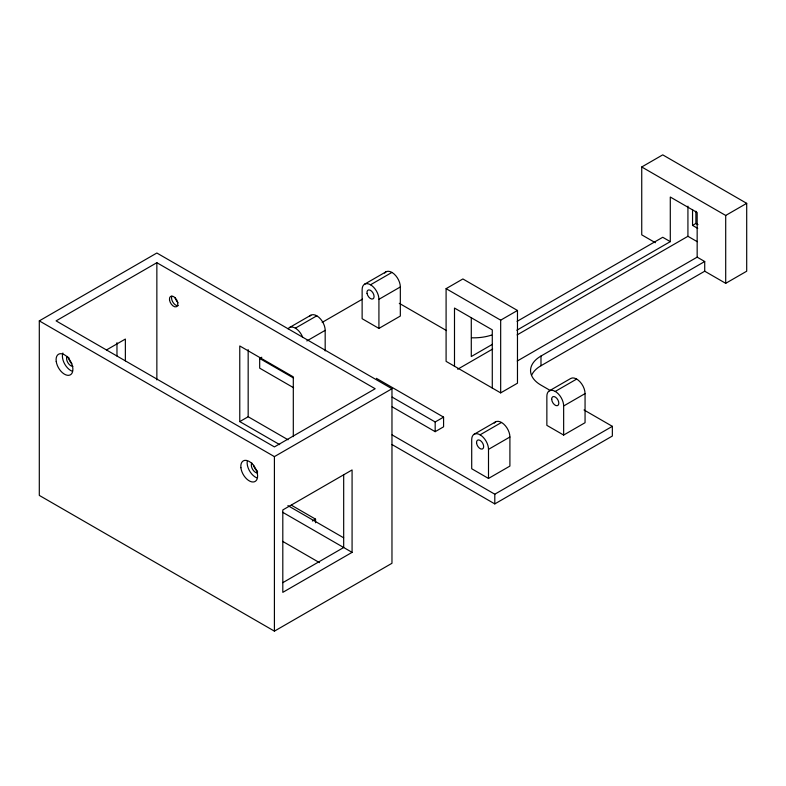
<?xml version="1.0" encoding="UTF-8"?>
<svg xmlns="http://www.w3.org/2000/svg" width="786" height="786" viewBox="0 0 786 786"><rect width="100%" height="100%" fill="white"/><g stroke="black" fill="none" stroke-linecap="round" stroke-linejoin="round"><path stroke-width="1.18" d="M39.3 320.875L156.856 253.013L391.968 388.746L391.968 563.277L274.412 631.138L39.3 495.406L39.3 320.875L274.412 456.617L391.968 388.746M156.856 262.701L56.091 320.875L274.412 446.92L375.168 388.746L156.856 262.701L156.856 379.893M106.474 349.966L125.367 339.061L125.367 360.872M289.435 327.575L310.853 315.215M364.586 284.188L386.005 271.828M295.379 328.165L316.787 315.805M384.668 273.066A11.878 6.858 60 0 1 394.11 274A11.878 6.858 60 0 1 400.329 286.959L400.329 316.051L378.921 328.41L362.13 318.713L362.13 289.631A11.878 6.858 60 0 1 370.53 284.778L391.939 272.418M293.581 387.734L259.685 368.162L259.685 358.465L261.807 357.247M322.172 322.388L362.415 299.161M306.835 340.947L325.178 330.346A11.878 6.858 60 0 0 318.959 317.387A11.878 6.858 60 0 0 309.517 316.453M378.921 328.41L378.921 299.319L400.329 286.959M655.386 242.727L641.74 234.847L641.74 166.976L662.736 154.862L746.7 203.338L746.7 271.209L725.704 283.324L704.718 271.209L540.984 365.736A35.625 20.564 0 0 0 531.758 374.961M446.094 288.659L462.885 278.961L517.473 310.47L517.473 383.195L500.672 392.882L446.094 361.373L446.094 288.659L500.672 320.167L517.473 310.47M293.306 436.643L293.306 376.867L239.769 345.968L239.769 421.591L248.17 416.747L288.049 439.777M517.07 321.366L662.736 237.274L670.291 241.636L670.291 197.031L697.162 212.544L697.162 257.15L517.208 361.039M692.545 209.469L692.545 225.395L695.895 223.46L697.978 224.649M492.458 344.307L471.286 356.53L471.286 317.74M516.805 330.248L670.291 241.636M457.678 369.233L492.694 349.023M517.09 334.924L687.927 236.301L697.221 241.675M641.74 166.976L725.704 215.452L746.7 203.338M550.426 390.583L540.984 385.13A35.625 20.564 0 0 1 540.984 356.048L704.718 261.512L704.718 271.209M392.145 397.127L435.179 421.974L443.579 417.13L443.579 426.818L435.179 431.671L392.145 406.824M312.366 521L315.55 519.153L315.55 522.788M474.164 434.236L495.573 421.866M549.316 390.848L570.724 378.479A11.878 6.858 60 0 1 579.881 381.662A11.878 6.858 60 0 1 585.059 393.609L585.059 422.701L563.65 435.061L546.86 425.364L546.86 396.282A11.878 6.858 60 0 1 555.25 391.428L576.669 379.068M494.247 423.104A11.878 6.858 60 0 1 503.688 424.047A11.878 6.858 60 0 1 509.908 437.006L509.908 466.088L488.499 478.448L471.708 468.751L471.708 439.669A11.878 6.858 60 0 1 480.099 434.815L501.517 422.455M488.499 478.448L488.499 449.366L509.908 437.006M563.65 435.061L563.65 405.979L585.059 393.609M282.803 582.662L343.679 547.518L343.679 474.803M352.079 552.362L282.803 592.359L282.803 509.947L352.079 469.949L352.079 552.362L282.655 512.285M392.067 434.894L494.797 494.207L612.353 426.336L612.353 436.034L494.797 503.905L392.067 444.591M692.545 225.395L697.722 228.392M697.162 257.15L704.718 261.512M399.288 303.327L446.517 330.592M584.018 409.978L612.353 426.336M376.406 378.341L443.579 417.13M259.685 358.465L293.581 378.037M239.769 421.591L279.659 444.621M291.321 505.162L315.55 519.153M287.892 505.614L343.659 537.811M282.655 541.367L319.48 562.629M725.704 215.452L725.704 283.324M695.895 211.208L695.895 223.46M687.927 206.148L687.927 236.301M540.984 356.048L540.984 365.736M500.672 320.167L500.672 392.882M494.797 494.207L494.797 503.905M492.282 388.038L492.282 329.865L454.495 308.053L454.495 366.227M435.179 421.974L435.179 431.671M325.178 330.346L325.178 350.949M274.412 456.617L274.412 631.138M248.17 349.662L248.17 416.747M116.967 342.696L116.967 356.029M177.95 302.748A11.878 6.858 60 0 1 174.836 297.452M178.373 305.577A5.934 3.429 60 0 1 173.264 302.748A5.934 3.429 60 0 1 171.839 296.253M257.611 472.936A5.934 3.429 60 0 1 252.552 469.242A5.934 3.429 60 0 1 251.884 463.003M72.892 366.286A5.934 3.429 60 0 1 67.822 362.592A5.934 3.429 60 0 1 67.154 356.353M71.801 363.721A5.934 3.429 60 0 1 68.687 357.237M257.611 471.158A5.934 3.429 60 0 1 253.564 465.224M256.678 477.8A11.878 6.858 60 0 1 247.187 461.529M72.273 371.277A11.878 6.858 60 0 1 62.89 353.022M555.25 391.428A11.878 6.858 60 0 1 563.65 405.979M480.099 434.815A11.878 6.858 60 0 1 488.499 449.366M288.098 328.813A11.878 6.858 60 0 1 302.649 337.214M370.53 284.778A11.878 6.858 60 0 1 378.921 299.319M491.614 335.072A35.625 20.564 0 0 1 471.472 337.784M169.501 299.82A5.934 3.429 60 0 0 176.27 306.786A5.934 3.429 60 0 0 175.18 297.855A5.934 3.429 60 0 0 169.501 299.82M56.228 361.452A11.878 6.858 60 0 0 69.905 375.05A11.878 6.858 60 0 0 67.341 357.031A11.878 6.858 60 0 0 56.228 361.452M240.899 467.709A11.878 6.858 60 0 0 254.389 481.789A11.878 6.858 60 0 0 252.365 463.995A11.878 6.858 60 0 0 240.899 467.709M367.052 293.414A5.05 2.918 60 0 0 372.977 298.886A5.05 2.918 60 0 0 371.552 291.125A5.05 2.918 60 0 0 367.052 293.414M476.552 442.901A5.05 2.918 60 0 0 482.201 449.061A5.05 2.918 60 0 0 481.553 441.585A5.05 2.918 60 0 0 476.552 442.901M551.693 399.327A5.05 2.918 60 0 0 557.225 405.704A5.05 2.918 60 0 0 556.842 398.355A5.05 2.918 60 0 0 551.693 399.327"/></g></svg>
